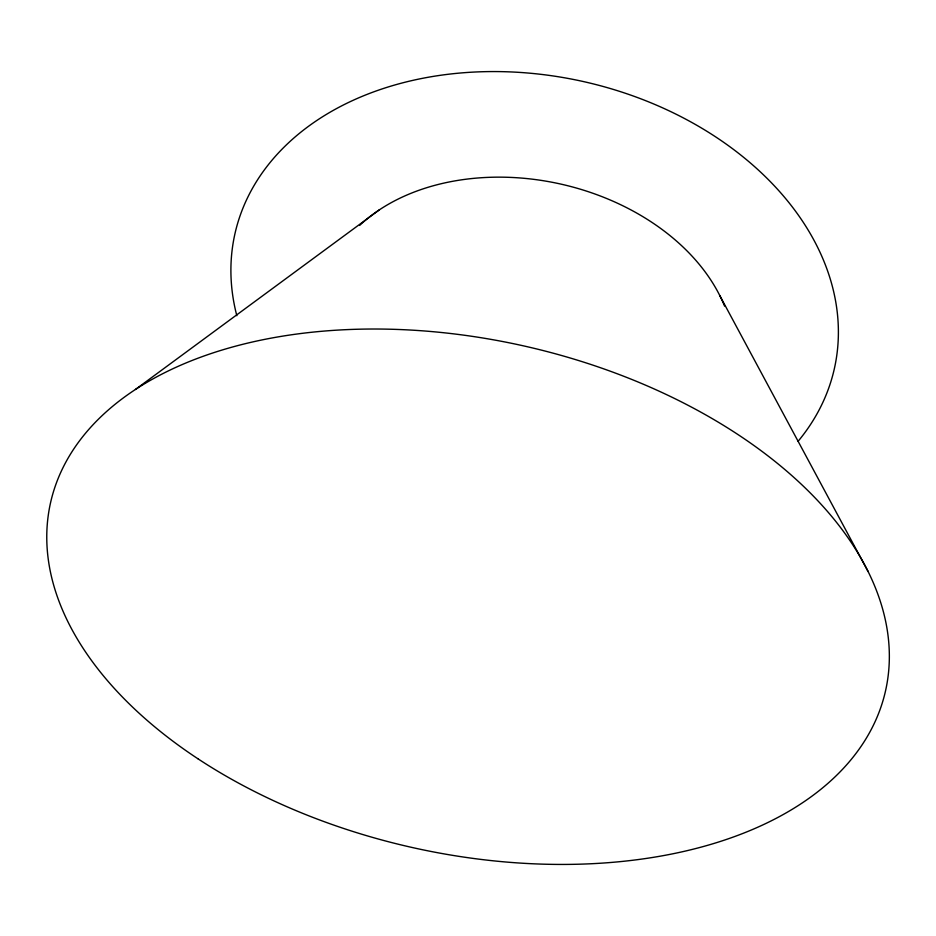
<?xml version="1.0" encoding="UTF-8"?>
<svg xmlns="http://www.w3.org/2000/svg" width="936" height="936" viewBox="0 0 936 936"><rect width="100%" height="100%" fill="white"/><g stroke="black" fill="none" stroke-linecap="round" stroke-linejoin="round"><path stroke-width="1.4" d="M135.451 389.458L379.255 209.921M719.889 295.776L868.128 571.58M236.831 315.725A307.207 225.026 12.7 0 1 583.456 81.572A307.207 225.026 12.7 0 1 798.115 441.277M359.611 225.436A208.599 150.778 12.7 0 1 559.892 183.877A208.599 150.778 12.7 0 1 724.581 306.119M197.788 758.675A427.963 256.92 12.7 0 0 883.069 700.362A427.963 256.92 12.7 0 0 323.294 331.145A427.963 256.92 12.7 0 0 197.788 758.675"/></g></svg>
